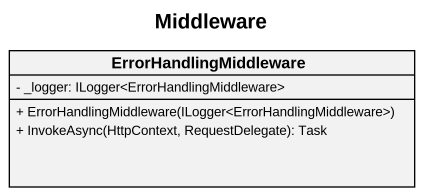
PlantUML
@startuml
title Middleware
hide circle
hide empty members
skinparam classAttributeIconSize 0
class ErrorHandlingMiddleware {
  - _logger: ILogger<ErrorHandlingMiddleware>
  + ErrorHandlingMiddleware(ILogger<ErrorHandlingMiddleware>)
  + InvokeAsync(HttpContext, RequestDelegate): Task
}
@enduml
